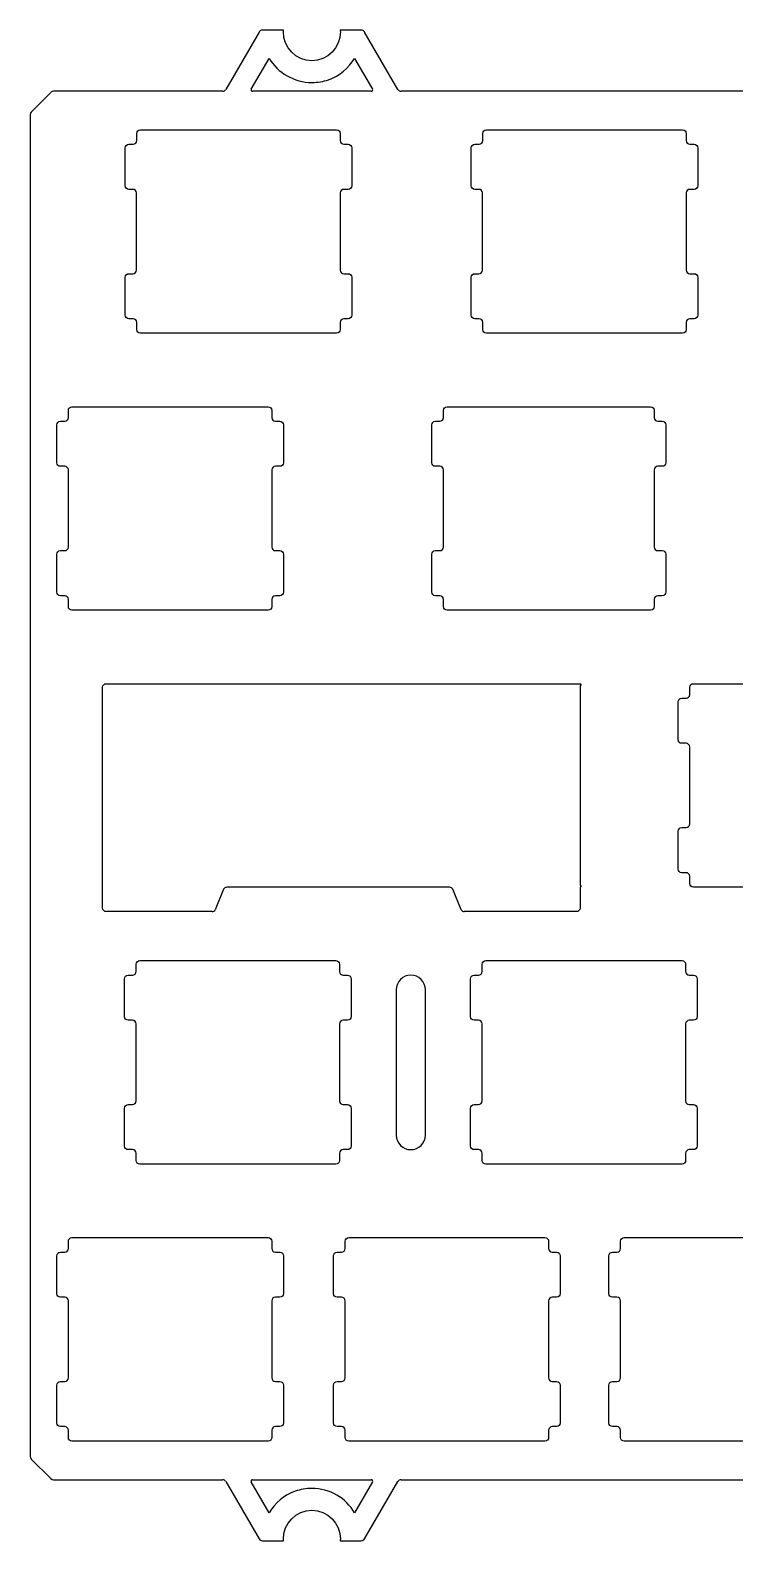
# Model space of a CAD drawing. Header units: millimetres. Extents: x -251 to 35, y -191 to -88.
# Drawn here: x -250.5 to -202, y -191.4 to -87.5 of the extents above; entities that cross this region are included whole.
import ezdxf

# ---------------------------------------------------------------- set-up
doc = ezdxf.new("R2010")
doc.units = ezdxf.units.MM
doc.layers.get('0').update_dxf_attribs({"linetype": 'CONTINUOUS'})

msp = doc.modelspace()

# ---------------------------------------------------------------- linework, layer by layer
for p, q in [((-234.77, -87.63), (-237.07, -91.58)), ((-233.1, -87.5), (-234.55, -87.5)), ((-227.74, -87.5), (-229.19, -87.5)), ((-225.22, -91.58), (-227.52, -87.63)), ((-235.32, -91.55), (-234.09, -89.44)), ((-228.2, -89.44), (-226.97, -91.55)), ((-249.1, -91.78), (-250.45, -93.13)), ((-237.29, -91.7), (-248.92, -91.7)), ((-227.05, -91.7), (-235.23, -91.7)), ((-123.7, -91.7), (-225, -91.7)), ((-250.53, -93.31), (-250.53, -185.6)), ((-242.94, -94.35), (-229.44, -94.35)), ((-219.13, -94.35), (-205.63, -94.35)), ((-243.74, -95.35), (-243.44, -95.35)), ((-243.19, -95.1), (-243.19, -94.6)), ((-229.19, -94.6), (-229.19, -95.1)), ((-228.94, -95.35), (-228.64, -95.35)), ((-219.93, -95.35), (-219.63, -95.35)), ((-219.38, -95.1), (-219.38, -94.6)), ((-205.38, -94.6), (-205.38, -95.1)), ((-205.13, -95.35), (-204.83, -95.35)), ((-243.99, -98.2), (-243.99, -95.6)), ((-228.39, -95.6), (-228.39, -98.2)), ((-220.18, -98.2), (-220.18, -95.6)), ((-204.58, -95.6), (-204.58, -98.2)), ((-243.46, -98.45), (-243.74, -98.45)), ((-243.21, -104), (-243.21, -98.7)), ((-229.19, -98.7), (-229.19, -104)), ((-228.64, -98.45), (-228.94, -98.45)), ((-219.65, -98.45), (-219.93, -98.45)), ((-219.4, -104), (-219.4, -98.7)), ((-205.38, -98.7), (-205.38, -104)), ((-204.83, -98.45), (-205.13, -98.45)), ((-243.99, -107.1), (-243.99, -104.5)), ((-243.74, -104.25), (-243.46, -104.25)), ((-228.94, -104.25), (-228.64, -104.25)), ((-228.39, -104.5), (-228.39, -107.1)), ((-220.18, -107.1), (-220.18, -104.5)), ((-219.93, -104.25), (-219.65, -104.25)), ((-205.13, -104.25), (-204.83, -104.25)), ((-204.58, -104.5), (-204.58, -107.1)), ((-243.44, -107.35), (-243.74, -107.35)), ((-243.19, -108.1), (-243.19, -107.6)), ((-229.19, -107.6), (-229.19, -108.1)), ((-228.64, -107.35), (-228.94, -107.35)), ((-219.63, -107.35), (-219.93, -107.35)), ((-219.38, -108.1), (-219.38, -107.6)), ((-205.38, -107.6), (-205.38, -108.1)), ((-204.83, -107.35), (-205.13, -107.35)), ((-229.44, -108.35), (-242.94, -108.35)), ((-205.63, -108.35), (-219.13, -108.35)), ((-247.9, -114.15), (-247.9, -113.65)), ((-247.65, -113.4), (-234.15, -113.4)), ((-233.9, -113.65), (-233.9, -114.15)), ((-222.09, -114.15), (-222.09, -113.65)), ((-221.84, -113.4), (-207.83, -113.4)), ((-207.58, -113.65), (-207.58, -114.15)), ((-248.7, -117.25), (-248.7, -114.65)), ((-248.45, -114.4), (-248.15, -114.4)), ((-233.65, -114.4), (-233.35, -114.4)), ((-233.1, -114.65), (-233.1, -117.25)), ((-222.89, -117.25), (-222.89, -114.65)), ((-222.64, -114.4), (-222.34, -114.4)), ((-207.33, -114.4), (-207.03, -114.4)), ((-206.78, -114.65), (-206.78, -117.25)), ((-248.15, -117.5), (-248.45, -117.5)), ((-247.9, -123.05), (-247.9, -117.75)), ((-233.9, -117.75), (-233.9, -123.05)), ((-233.35, -117.5), (-233.65, -117.5)), ((-222.34, -117.5), (-222.64, -117.5)), ((-222.09, -123.05), (-222.09, -117.75)), ((-207.58, -117.75), (-207.58, -123.05)), ((-207.03, -117.5), (-207.33, -117.5)), ((-248.7, -126.15), (-248.7, -123.55)), ((-248.45, -123.3), (-248.15, -123.3)), ((-233.65, -123.3), (-233.35, -123.3)), ((-233.1, -123.55), (-233.1, -126.15)), ((-222.89, -126.15), (-222.89, -123.55)), ((-222.64, -123.3), (-222.34, -123.3)), ((-207.33, -123.3), (-207.03, -123.3)), ((-206.78, -123.55), (-206.78, -126.15)), ((-248.15, -126.4), (-248.45, -126.4)), ((-247.9, -127.15), (-247.9, -126.65)), ((-233.9, -126.65), (-233.9, -127.15)), ((-233.35, -126.4), (-233.65, -126.4)), ((-222.34, -126.4), (-222.64, -126.4)), ((-222.09, -127.15), (-222.09, -126.65)), ((-207.58, -126.65), (-207.58, -127.15)), ((-207.03, -126.4), (-207.33, -126.4)), ((-234.15, -127.4), (-247.65, -127.4)), ((-207.83, -127.4), (-221.84, -127.4)), ((-245.54, -147.88), (-245.54, -132.7)), ((-245.29, -132.45), (-212.69, -132.45)), ((-212.69, -132.7), (-212.69, -146.2)), ((-205.14, -133.2), (-205.14, -132.7)), ((-204.89, -132.45), (-191.39, -132.45)), ((-205.94, -136.3), (-205.94, -133.7)), ((-205.69, -133.45), (-205.39, -133.45)), ((-205.39, -136.55), (-205.69, -136.55)), ((-205.14, -142.1), (-205.14, -136.8)), ((-205.94, -145.2), (-205.94, -142.6)), ((-205.69, -142.35), (-205.39, -142.35)), ((-205.39, -145.45), (-205.69, -145.45)), ((-221.67, -146.45), (-237, -146.45)), ((-212.69, -146.45), (-212.69, -147.88)), ((-205.14, -146.2), (-205.14, -145.7)), ((-191.39, -146.45), (-204.89, -146.45)), ((-237.22, -146.59), (-237.79, -148)), ((-220.87, -148), (-221.45, -146.59)), ((-238.01, -148.13), (-245.29, -148.13)), ((-212.94, -148.13), (-220.65, -148.13)), ((-242.98, -151.5), (-229.49, -151.5)), ((-219.17, -151.5), (-205.67, -151.5)), ((-243.79, -152.5), (-243.48, -152.5)), ((-243.23, -152.25), (-243.23, -151.75)), ((-229.24, -151.75), (-229.24, -152.25)), ((-228.99, -152.5), (-228.69, -152.5)), ((-219.97, -152.5), (-219.67, -152.5)), ((-219.42, -152.25), (-219.42, -151.75)), ((-205.42, -151.75), (-205.42, -152.25)), ((-205.17, -152.5), (-204.88, -152.5)), ((-244.04, -155.35), (-244.04, -152.75)), ((-228.44, -152.75), (-228.44, -155.35)), ((-220.22, -155.35), (-220.22, -152.75)), ((-204.63, -152.75), (-204.63, -155.35)), ((-243.48, -155.6), (-243.79, -155.6)), ((-228.69, -155.6), (-228.99, -155.6)), ((-219.67, -155.6), (-219.97, -155.6)), ((-204.88, -155.6), (-205.17, -155.6)), ((-243.23, -161.15), (-243.23, -155.85)), ((-229.24, -155.85), (-229.24, -161.15)), ((-219.42, -161.15), (-219.42, -155.85)), ((-205.42, -155.85), (-205.42, -161.15)), ((-244.04, -164.25), (-244.04, -161.65)), ((-243.79, -161.4), (-243.48, -161.4)), ((-228.99, -161.4), (-228.69, -161.4)), ((-228.44, -161.65), (-228.44, -164.25)), ((-220.22, -164.25), (-220.22, -161.65)), ((-219.97, -161.4), (-219.67, -161.4)), ((-205.17, -161.4), (-204.88, -161.4)), ((-204.63, -161.65), (-204.63, -164.25)), ((-243.48, -164.5), (-243.79, -164.5)), ((-243.23, -165.25), (-243.23, -164.75)), ((-229.24, -164.75), (-229.24, -165.25)), ((-228.69, -164.5), (-228.99, -164.5)), ((-219.67, -164.5), (-219.97, -164.5)), ((-219.42, -165.25), (-219.42, -164.75)), ((-205.42, -164.75), (-205.42, -165.25)), ((-204.88, -164.5), (-205.17, -164.5)), ((-229.49, -165.5), (-242.98, -165.5)), ((-205.67, -165.5), (-219.17, -165.5)), ((-247.9, -171.3), (-247.9, -170.8)), ((-247.65, -170.55), (-234.15, -170.55)), ((-233.9, -170.8), (-233.9, -171.3)), ((-228.85, -171.3), (-228.85, -170.8)), ((-228.6, -170.55), (-215.1, -170.55)), ((-214.85, -170.8), (-214.85, -171.3)), ((-209.9, -171.3), (-209.9, -170.8)), ((-209.65, -170.55), (-196.15, -170.55)), ((-248.7, -174.4), (-248.7, -171.8)), ((-248.45, -171.55), (-248.15, -171.55)), ((-233.65, -171.55), (-233.35, -171.55)), ((-233.1, -171.8), (-233.1, -174.4)), ((-229.65, -174.4), (-229.65, -171.8)), ((-229.4, -171.55), (-229.1, -171.55)), ((-214.6, -171.55), (-214.3, -171.55)), ((-214.05, -171.8), (-214.05, -174.4)), ((-210.7, -174.4), (-210.7, -171.8)), ((-210.45, -171.55), (-210.15, -171.55)), ((-248.15, -174.65), (-248.45, -174.65)), ((-247.9, -180.2), (-247.9, -174.9)), ((-233.9, -174.9), (-233.9, -180.2)), ((-233.35, -174.65), (-233.65, -174.65)), ((-229.1, -174.65), (-229.4, -174.65)), ((-228.85, -180.2), (-228.85, -174.9)), ((-214.85, -174.9), (-214.85, -180.2)), ((-214.3, -174.65), (-214.6, -174.65)), ((-210.15, -174.65), (-210.45, -174.65)), ((-209.9, -180.2), (-209.9, -174.9)), ((-248.7, -183.3), (-248.7, -180.7)), ((-248.45, -180.45), (-248.15, -180.45)), ((-233.65, -180.45), (-233.35, -180.45)), ((-233.1, -180.7), (-233.1, -183.3)), ((-229.65, -183.3), (-229.65, -180.7)), ((-229.4, -180.45), (-229.1, -180.45)), ((-214.6, -180.45), (-214.3, -180.45)), ((-214.05, -180.7), (-214.05, -183.3)), ((-210.7, -183.3), (-210.7, -180.7)), ((-210.45, -180.45), (-210.15, -180.45)), ((-248.15, -183.55), (-248.45, -183.55)), ((-247.9, -184.3), (-247.9, -183.8)), ((-233.9, -183.8), (-233.9, -184.3)), ((-233.35, -183.55), (-233.65, -183.55)), ((-229.1, -183.55), (-229.4, -183.55)), ((-228.85, -184.3), (-228.85, -183.8)), ((-214.85, -183.8), (-214.85, -184.3)), ((-214.3, -183.55), (-214.6, -183.55)), ((-210.15, -183.55), (-210.45, -183.55)), ((-209.9, -184.3), (-209.9, -183.8)), ((-234.15, -184.55), (-247.65, -184.55)), ((-215.1, -184.55), (-228.6, -184.55)), ((-196.15, -184.55), (-209.65, -184.55)), ((-250.45, -185.78), (-249.1, -187.13)), ((-248.92, -187.2), (-237.29, -187.2)), ((-237.07, -187.33), (-234.77, -191.28)), ((-234.09, -189.47), (-235.32, -187.35)), ((-235.23, -187.2), (-227.05, -187.2)), ((-226.97, -187.35), (-228.2, -189.47)), ((-227.52, -191.28), (-225.22, -187.33)), ((-225, -187.2), (-148.77, -187.2)), ((-234.55, -191.4), (-233.1, -191.4)), ((-229.19, -191.4), (-227.74, -191.4))]:
    msp.add_line(p, q)
msp.add_lwpolyline([(-223.33, -163.5), (-223.33, -153.5, 1), (-225.33, -153.5), (-225.33, -163.5, 1)], format="xyb", close=True)
for centre, radius, start, end in [((-234.55, -87.75), 0.25, 90.0018, 149.7509), ((-227.74, -87.75), 0.25, 30.2491, 89.9982), ((-248.92, -91.95), 0.25, 90.0005, 135.0032), ((-237.29, -91.45), 0.25, 270.0018, 329.7509), ((-235.23, -91.6), 0.1, 149.754, 270), ((-227.05, -91.6), 0.1, -90, 30.2458), ((-225, -91.45), 0.25, 210.2491, 269.9982), ((-250.28, -93.31), 0.25, 134.9968, 179.9995), ((-237, -146.7), 0.25, 90.0039, 151.6479), ((-221.67, -146.7), 0.25, 28.3521, 89.9961), ((-238.01, -147.88), 0.25, 270.0039, 331.6479), ((-220.65, -147.88), 0.25, 208.3521, 269.9961), ((-250.28, -185.6), 0.25, 180.0005, 225.0032), ((-248.92, -186.95), 0.25, 224.9968, 269.9995), ((-237.29, -187.45), 0.25, 30.2491, 89.9982), ((-235.23, -187.3), 0.1, 90, 210.246), ((-227.05, -187.3), 0.1, -30.2458, 90), ((-225, -187.45), 0.25, 90.0018, 149.7509), ((-234.55, -191.15), 0.25, 210.2491, 269.9982), ((-227.74, -191.15), 0.25, 270.0018, 329.7509)]:
    msp.add_arc(centre, radius, start, end)
for points, knots in [([(-229.19, -87.5), (-229.19, -87.54), (-229.18, -87.57), (-229.18, -87.6), (-229.18, -88.71), (-230.06, -89.6), (-231.14, -89.6), (-232.23, -89.6), (-233.1, -88.71), (-233.1, -87.6), (-233.1, -87.57), (-233.1, -87.54), (-233.1, -87.5)], [93, 93, 93, 93, 94, 94, 94, 95, 95, 95, 96, 96, 96, 97, 97, 97, 97]), ([(-234.09, -89.44), (-233.48, -90.43), (-232.38, -91.1), (-231.14, -91.1), (-230.74, -91.1), (-230.36, -91.03), (-230, -90.91), (-229.24, -90.64), (-228.61, -90.11), (-228.2, -89.44)], [-95.649, -95.649, -95.649, -95.649, -95, -95, -95, -94.791549, -94.791549, -94.791549, -94.351, -94.351, -94.351, -94.351]), ([(-228.2, -189.47), (-228.8, -188.47), (-229.9, -187.8), (-231.14, -187.8), (-231.54, -187.8), (-231.93, -187.87), (-232.29, -188), (-233.05, -188.27), (-233.68, -188.79), (-234.09, -189.47)], [-9.649, -9.649, -9.649, -9.649, -9, -9, -9, -8.791574, -8.791574, -8.791574, -8.351, -8.351, -8.351, -8.351]), ([(-233.1, -191.4), (-233.1, -191.37), (-233.1, -191.34), (-233.1, -191.3), (-233.1, -190.2), (-232.23, -189.3), (-231.14, -189.3), (-230.06, -189.3), (-229.18, -190.2), (-229.18, -191.3), (-229.18, -191.34), (-229.19, -191.37), (-229.19, -191.4)], [7, 7, 7, 7, 8, 8, 8, 9, 9, 9, 10, 10, 10, 11, 11, 11, 11])]:
    msp.add_open_spline(points, degree=3, knots=knots)
for points in [[(-243.19, -94.6), (-243.19, -94.46), (-243.08, -94.35), (-242.94, -94.35)], [(-229.44, -94.35), (-229.3, -94.35), (-229.19, -94.46), (-229.19, -94.6)], [(-219.38, -94.6), (-219.38, -94.46), (-219.27, -94.35), (-219.13, -94.35)], [(-205.63, -94.35), (-205.49, -94.35), (-205.38, -94.46), (-205.38, -94.6)], [(-243.99, -95.6), (-243.99, -95.46), (-243.88, -95.35), (-243.74, -95.35)], [(-243.44, -95.35), (-243.3, -95.35), (-243.19, -95.23), (-243.19, -95.1)], [(-229.19, -95.1), (-229.19, -95.23), (-229.08, -95.35), (-228.94, -95.35)], [(-228.64, -95.35), (-228.5, -95.35), (-228.39, -95.46), (-228.39, -95.6)], [(-220.18, -95.6), (-220.18, -95.46), (-220.07, -95.35), (-219.93, -95.35)], [(-219.63, -95.35), (-219.49, -95.35), (-219.38, -95.23), (-219.38, -95.1)], [(-205.38, -95.1), (-205.38, -95.23), (-205.27, -95.35), (-205.13, -95.35)], [(-204.83, -95.35), (-204.69, -95.35), (-204.58, -95.46), (-204.58, -95.6)], [(-243.74, -98.45), (-243.88, -98.45), (-243.99, -98.33), (-243.99, -98.2)], [(-243.21, -98.7), (-243.21, -98.56), (-243.32, -98.45), (-243.46, -98.45)], [(-228.94, -98.45), (-229.08, -98.45), (-229.19, -98.56), (-229.19, -98.7)], [(-228.39, -98.2), (-228.39, -98.33), (-228.5, -98.45), (-228.64, -98.45)], [(-219.93, -98.45), (-220.07, -98.45), (-220.18, -98.33), (-220.18, -98.2)], [(-219.4, -98.7), (-219.4, -98.56), (-219.51, -98.45), (-219.65, -98.45)], [(-205.13, -98.45), (-205.27, -98.45), (-205.38, -98.56), (-205.38, -98.7)], [(-204.58, -98.2), (-204.58, -98.33), (-204.69, -98.45), (-204.83, -98.45)], [(-243.99, -104.5), (-243.99, -104.36), (-243.88, -104.25), (-243.74, -104.25)], [(-243.46, -104.25), (-243.32, -104.25), (-243.21, -104.13), (-243.21, -104)], [(-229.19, -104), (-229.19, -104.13), (-229.08, -104.25), (-228.94, -104.25)], [(-228.64, -104.25), (-228.5, -104.25), (-228.39, -104.36), (-228.39, -104.5)], [(-220.18, -104.5), (-220.18, -104.36), (-220.07, -104.25), (-219.93, -104.25)], [(-219.65, -104.25), (-219.51, -104.25), (-219.4, -104.13), (-219.4, -104)], [(-205.38, -104), (-205.38, -104.13), (-205.27, -104.25), (-205.13, -104.25)], [(-204.83, -104.25), (-204.69, -104.25), (-204.58, -104.36), (-204.58, -104.5)], [(-243.74, -107.35), (-243.88, -107.35), (-243.99, -107.23), (-243.99, -107.1)], [(-243.19, -107.6), (-243.19, -107.46), (-243.3, -107.35), (-243.44, -107.35)], [(-228.94, -107.35), (-229.08, -107.35), (-229.19, -107.46), (-229.19, -107.6)], [(-228.39, -107.1), (-228.39, -107.23), (-228.5, -107.35), (-228.64, -107.35)], [(-219.93, -107.35), (-220.07, -107.35), (-220.18, -107.23), (-220.18, -107.1)], [(-219.38, -107.6), (-219.38, -107.46), (-219.49, -107.35), (-219.63, -107.35)], [(-205.13, -107.35), (-205.27, -107.35), (-205.38, -107.46), (-205.38, -107.6)], [(-204.58, -107.1), (-204.58, -107.23), (-204.69, -107.35), (-204.83, -107.35)], [(-242.94, -108.35), (-243.08, -108.35), (-243.19, -108.23), (-243.19, -108.1)], [(-229.19, -108.1), (-229.19, -108.23), (-229.3, -108.35), (-229.44, -108.35)], [(-219.13, -108.35), (-219.27, -108.35), (-219.38, -108.23), (-219.38, -108.1)], [(-205.38, -108.1), (-205.38, -108.23), (-205.49, -108.35), (-205.63, -108.35)], [(-248.15, -114.4), (-248.01, -114.4), (-247.9, -114.29), (-247.9, -114.15)], [(-247.9, -113.65), (-247.9, -113.52), (-247.79, -113.4), (-247.65, -113.4)], [(-234.15, -113.4), (-234.01, -113.4), (-233.9, -113.52), (-233.9, -113.65)], [(-233.9, -114.15), (-233.9, -114.29), (-233.79, -114.4), (-233.65, -114.4)], [(-222.34, -114.4), (-222.2, -114.4), (-222.09, -114.29), (-222.09, -114.15)], [(-222.09, -113.65), (-222.09, -113.52), (-221.98, -113.4), (-221.84, -113.4)], [(-207.83, -113.4), (-207.69, -113.4), (-207.58, -113.52), (-207.58, -113.65)], [(-207.58, -114.15), (-207.58, -114.29), (-207.47, -114.4), (-207.33, -114.4)], [(-248.7, -114.65), (-248.7, -114.52), (-248.59, -114.4), (-248.45, -114.4)], [(-233.35, -114.4), (-233.21, -114.4), (-233.1, -114.52), (-233.1, -114.65)], [(-222.89, -114.65), (-222.89, -114.52), (-222.78, -114.4), (-222.64, -114.4)], [(-207.03, -114.4), (-206.89, -114.4), (-206.78, -114.52), (-206.78, -114.65)], [(-248.45, -117.5), (-248.59, -117.5), (-248.7, -117.39), (-248.7, -117.25)], [(-233.1, -117.25), (-233.1, -117.39), (-233.21, -117.5), (-233.35, -117.5)], [(-222.64, -117.5), (-222.78, -117.5), (-222.89, -117.39), (-222.89, -117.25)], [(-206.78, -117.25), (-206.78, -117.39), (-206.89, -117.5), (-207.03, -117.5)], [(-247.9, -117.75), (-247.9, -117.62), (-248.01, -117.5), (-248.15, -117.5)], [(-233.65, -117.5), (-233.79, -117.5), (-233.9, -117.62), (-233.9, -117.75)], [(-222.09, -117.75), (-222.09, -117.62), (-222.2, -117.5), (-222.34, -117.5)], [(-207.33, -117.5), (-207.47, -117.5), (-207.58, -117.62), (-207.58, -117.75)], [(-248.7, -123.55), (-248.7, -123.42), (-248.59, -123.3), (-248.45, -123.3)], [(-248.15, -123.3), (-248.01, -123.3), (-247.9, -123.19), (-247.9, -123.05)], [(-233.9, -123.05), (-233.9, -123.19), (-233.79, -123.3), (-233.65, -123.3)], [(-233.35, -123.3), (-233.21, -123.3), (-233.1, -123.42), (-233.1, -123.55)], [(-222.89, -123.55), (-222.89, -123.42), (-222.78, -123.3), (-222.64, -123.3)], [(-222.34, -123.3), (-222.2, -123.3), (-222.09, -123.19), (-222.09, -123.05)], [(-207.58, -123.05), (-207.58, -123.19), (-207.47, -123.3), (-207.33, -123.3)], [(-207.03, -123.3), (-206.89, -123.3), (-206.78, -123.42), (-206.78, -123.55)], [(-248.45, -126.4), (-248.59, -126.4), (-248.7, -126.29), (-248.7, -126.15)], [(-247.9, -126.65), (-247.9, -126.52), (-248.01, -126.4), (-248.15, -126.4)], [(-233.65, -126.4), (-233.79, -126.4), (-233.9, -126.52), (-233.9, -126.65)], [(-233.1, -126.15), (-233.1, -126.29), (-233.21, -126.4), (-233.35, -126.4)], [(-222.64, -126.4), (-222.78, -126.4), (-222.89, -126.29), (-222.89, -126.15)], [(-222.09, -126.65), (-222.09, -126.52), (-222.2, -126.4), (-222.34, -126.4)], [(-207.33, -126.4), (-207.47, -126.4), (-207.58, -126.52), (-207.58, -126.65)], [(-206.78, -126.15), (-206.78, -126.29), (-206.89, -126.4), (-207.03, -126.4)], [(-247.65, -127.4), (-247.79, -127.4), (-247.9, -127.29), (-247.9, -127.15)], [(-233.9, -127.15), (-233.9, -127.29), (-234.01, -127.4), (-234.15, -127.4)], [(-221.84, -127.4), (-221.98, -127.4), (-222.09, -127.29), (-222.09, -127.15)], [(-207.58, -127.15), (-207.58, -127.29), (-207.69, -127.4), (-207.83, -127.4)], [(-245.54, -132.7), (-245.54, -132.57), (-245.43, -132.45), (-245.29, -132.45)], [(-212.69, -132.45), (-212.56, -132.45), (-212.69, -132.57), (-212.69, -132.7)], [(-205.14, -132.7), (-205.14, -132.57), (-205.02, -132.45), (-204.89, -132.45)], [(-205.94, -133.7), (-205.94, -133.57), (-205.83, -133.45), (-205.69, -133.45)], [(-205.39, -133.45), (-205.25, -133.45), (-205.14, -133.34), (-205.14, -133.2)], [(-205.69, -136.55), (-205.83, -136.55), (-205.94, -136.44), (-205.94, -136.3)], [(-205.14, -136.8), (-205.14, -136.67), (-205.25, -136.55), (-205.39, -136.55)], [(-205.39, -142.35), (-205.25, -142.35), (-205.14, -142.24), (-205.14, -142.1)], [(-205.94, -142.6), (-205.94, -142.47), (-205.83, -142.35), (-205.69, -142.35)], [(-205.69, -145.45), (-205.83, -145.45), (-205.94, -145.34), (-205.94, -145.2)], [(-205.14, -145.7), (-205.14, -145.57), (-205.25, -145.45), (-205.39, -145.45)], [(-212.69, -146.2), (-212.69, -146.34), (-212.56, -146.45), (-212.69, -146.45)], [(-204.89, -146.45), (-205.02, -146.45), (-205.14, -146.34), (-205.14, -146.2)], [(-245.29, -148.13), (-245.43, -148.13), (-245.54, -148.02), (-245.54, -147.88)], [(-212.69, -147.88), (-212.69, -148.02), (-212.81, -148.13), (-212.94, -148.13)], [(-243.23, -151.75), (-243.23, -151.62), (-243.12, -151.5), (-242.98, -151.5)], [(-229.49, -151.5), (-229.35, -151.5), (-229.24, -151.62), (-229.24, -151.75)], [(-219.42, -151.75), (-219.42, -151.62), (-219.31, -151.5), (-219.17, -151.5)], [(-205.67, -151.5), (-205.54, -151.5), (-205.42, -151.62), (-205.42, -151.75)], [(-244.04, -152.75), (-244.04, -152.62), (-243.92, -152.5), (-243.79, -152.5)], [(-243.48, -152.5), (-243.35, -152.5), (-243.23, -152.39), (-243.23, -152.25)], [(-229.24, -152.25), (-229.24, -152.39), (-229.13, -152.5), (-228.99, -152.5)], [(-228.69, -152.5), (-228.55, -152.5), (-228.44, -152.62), (-228.44, -152.75)], [(-220.22, -152.75), (-220.22, -152.62), (-220.11, -152.5), (-219.97, -152.5)], [(-219.67, -152.5), (-219.54, -152.5), (-219.42, -152.39), (-219.42, -152.25)], [(-205.42, -152.25), (-205.42, -152.39), (-205.31, -152.5), (-205.17, -152.5)], [(-204.88, -152.5), (-204.74, -152.5), (-204.63, -152.62), (-204.63, -152.75)], [(-243.79, -155.6), (-243.92, -155.6), (-244.04, -155.49), (-244.04, -155.35)], [(-243.23, -155.85), (-243.23, -155.72), (-243.35, -155.6), (-243.48, -155.6)], [(-228.99, -155.6), (-229.13, -155.6), (-229.24, -155.72), (-229.24, -155.85)], [(-228.44, -155.35), (-228.44, -155.49), (-228.55, -155.6), (-228.69, -155.6)], [(-219.97, -155.6), (-220.11, -155.6), (-220.22, -155.49), (-220.22, -155.35)], [(-219.42, -155.85), (-219.42, -155.72), (-219.54, -155.6), (-219.67, -155.6)], [(-205.17, -155.6), (-205.31, -155.6), (-205.42, -155.72), (-205.42, -155.85)], [(-204.63, -155.35), (-204.63, -155.49), (-204.74, -155.6), (-204.88, -155.6)], [(-244.04, -161.65), (-244.04, -161.52), (-243.92, -161.4), (-243.79, -161.4)], [(-243.48, -161.4), (-243.35, -161.4), (-243.23, -161.29), (-243.23, -161.15)], [(-229.24, -161.15), (-229.24, -161.29), (-229.13, -161.4), (-228.99, -161.4)], [(-228.69, -161.4), (-228.55, -161.4), (-228.44, -161.52), (-228.44, -161.65)], [(-220.22, -161.65), (-220.22, -161.52), (-220.11, -161.4), (-219.97, -161.4)], [(-219.67, -161.4), (-219.54, -161.4), (-219.42, -161.29), (-219.42, -161.15)], [(-205.42, -161.15), (-205.42, -161.29), (-205.31, -161.4), (-205.17, -161.4)], [(-204.88, -161.4), (-204.74, -161.4), (-204.63, -161.52), (-204.63, -161.65)], [(-243.79, -164.5), (-243.92, -164.5), (-244.04, -164.39), (-244.04, -164.25)], [(-243.23, -164.75), (-243.23, -164.62), (-243.35, -164.5), (-243.48, -164.5)], [(-228.99, -164.5), (-229.13, -164.5), (-229.24, -164.62), (-229.24, -164.75)], [(-228.44, -164.25), (-228.44, -164.39), (-228.55, -164.5), (-228.69, -164.5)], [(-219.97, -164.5), (-220.11, -164.5), (-220.22, -164.39), (-220.22, -164.25)], [(-219.42, -164.75), (-219.42, -164.62), (-219.54, -164.5), (-219.67, -164.5)], [(-205.17, -164.5), (-205.31, -164.5), (-205.42, -164.62), (-205.42, -164.75)], [(-204.63, -164.25), (-204.63, -164.39), (-204.74, -164.5), (-204.88, -164.5)], [(-242.98, -165.5), (-243.12, -165.5), (-243.23, -165.39), (-243.23, -165.25)], [(-229.24, -165.25), (-229.24, -165.39), (-229.35, -165.5), (-229.49, -165.5)], [(-219.17, -165.5), (-219.31, -165.5), (-219.42, -165.39), (-219.42, -165.25)], [(-205.42, -165.25), (-205.42, -165.39), (-205.54, -165.5), (-205.67, -165.5)], [(-248.15, -171.55), (-248.01, -171.55), (-247.9, -171.44), (-247.9, -171.3)], [(-247.9, -170.8), (-247.9, -170.67), (-247.79, -170.55), (-247.65, -170.55)], [(-234.15, -170.55), (-234.01, -170.55), (-233.9, -170.67), (-233.9, -170.8)], [(-233.9, -171.3), (-233.9, -171.44), (-233.79, -171.55), (-233.65, -171.55)], [(-229.1, -171.55), (-228.96, -171.55), (-228.85, -171.44), (-228.85, -171.3)], [(-228.85, -170.8), (-228.85, -170.67), (-228.74, -170.55), (-228.6, -170.55)], [(-215.1, -170.55), (-214.96, -170.55), (-214.85, -170.67), (-214.85, -170.8)], [(-214.85, -171.3), (-214.85, -171.44), (-214.74, -171.55), (-214.6, -171.55)], [(-210.15, -171.55), (-210.01, -171.55), (-209.9, -171.44), (-209.9, -171.3)], [(-209.9, -170.8), (-209.9, -170.67), (-209.79, -170.55), (-209.65, -170.55)], [(-248.7, -171.8), (-248.7, -171.67), (-248.59, -171.55), (-248.45, -171.55)], [(-233.35, -171.55), (-233.21, -171.55), (-233.1, -171.67), (-233.1, -171.8)], [(-229.65, -171.8), (-229.65, -171.67), (-229.54, -171.55), (-229.4, -171.55)], [(-214.3, -171.55), (-214.16, -171.55), (-214.05, -171.67), (-214.05, -171.8)], [(-210.7, -171.8), (-210.7, -171.67), (-210.59, -171.55), (-210.45, -171.55)], [(-248.45, -174.65), (-248.59, -174.65), (-248.7, -174.54), (-248.7, -174.4)], [(-233.1, -174.4), (-233.1, -174.54), (-233.21, -174.65), (-233.35, -174.65)], [(-229.4, -174.65), (-229.54, -174.65), (-229.65, -174.54), (-229.65, -174.4)], [(-214.05, -174.4), (-214.05, -174.54), (-214.16, -174.65), (-214.3, -174.65)], [(-210.45, -174.65), (-210.59, -174.65), (-210.7, -174.54), (-210.7, -174.4)], [(-247.9, -174.9), (-247.9, -174.77), (-248.01, -174.65), (-248.15, -174.65)], [(-233.65, -174.65), (-233.79, -174.65), (-233.9, -174.77), (-233.9, -174.9)], [(-228.85, -174.9), (-228.85, -174.77), (-228.96, -174.65), (-229.1, -174.65)], [(-214.6, -174.65), (-214.74, -174.65), (-214.85, -174.77), (-214.85, -174.9)], [(-209.9, -174.9), (-209.9, -174.77), (-210.01, -174.65), (-210.15, -174.65)], [(-248.7, -180.7), (-248.7, -180.57), (-248.59, -180.45), (-248.45, -180.45)], [(-248.15, -180.45), (-248.01, -180.45), (-247.9, -180.34), (-247.9, -180.2)], [(-233.9, -180.2), (-233.9, -180.34), (-233.79, -180.45), (-233.65, -180.45)], [(-233.35, -180.45), (-233.21, -180.45), (-233.1, -180.57), (-233.1, -180.7)], [(-229.65, -180.7), (-229.65, -180.57), (-229.54, -180.45), (-229.4, -180.45)], [(-229.1, -180.45), (-228.96, -180.45), (-228.85, -180.34), (-228.85, -180.2)], [(-214.85, -180.2), (-214.85, -180.34), (-214.74, -180.45), (-214.6, -180.45)], [(-214.3, -180.45), (-214.16, -180.45), (-214.05, -180.57), (-214.05, -180.7)], [(-210.7, -180.7), (-210.7, -180.57), (-210.59, -180.45), (-210.45, -180.45)], [(-210.15, -180.45), (-210.01, -180.45), (-209.9, -180.34), (-209.9, -180.2)], [(-248.45, -183.55), (-248.59, -183.55), (-248.7, -183.44), (-248.7, -183.3)], [(-247.9, -183.8), (-247.9, -183.67), (-248.01, -183.55), (-248.15, -183.55)], [(-233.65, -183.55), (-233.79, -183.55), (-233.9, -183.67), (-233.9, -183.8)], [(-233.1, -183.3), (-233.1, -183.44), (-233.21, -183.55), (-233.35, -183.55)], [(-229.4, -183.55), (-229.54, -183.55), (-229.65, -183.44), (-229.65, -183.3)], [(-228.85, -183.8), (-228.85, -183.67), (-228.96, -183.55), (-229.1, -183.55)], [(-214.6, -183.55), (-214.74, -183.55), (-214.85, -183.67), (-214.85, -183.8)], [(-214.05, -183.3), (-214.05, -183.44), (-214.16, -183.55), (-214.3, -183.55)], [(-210.45, -183.55), (-210.59, -183.55), (-210.7, -183.44), (-210.7, -183.3)], [(-209.9, -183.8), (-209.9, -183.67), (-210.01, -183.55), (-210.15, -183.55)], [(-247.65, -184.55), (-247.79, -184.55), (-247.9, -184.44), (-247.9, -184.3)], [(-233.9, -184.3), (-233.9, -184.44), (-234.01, -184.55), (-234.15, -184.55)], [(-228.6, -184.55), (-228.74, -184.55), (-228.85, -184.44), (-228.85, -184.3)], [(-214.85, -184.3), (-214.85, -184.44), (-214.96, -184.55), (-215.1, -184.55)], [(-209.65, -184.55), (-209.79, -184.55), (-209.9, -184.44), (-209.9, -184.3)]]:
    msp.add_open_spline(points, degree=3)

doc.saveas('drawing.dxf')
